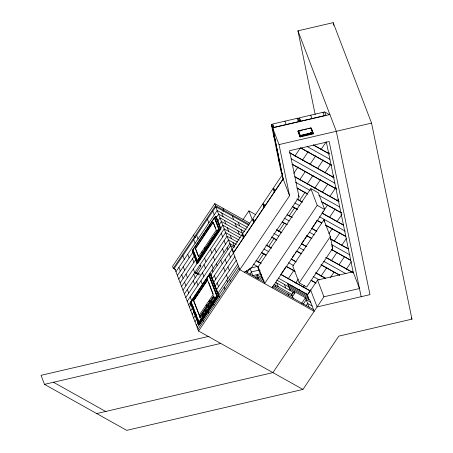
<?xml version="1.0" encoding="UTF-8"?>
<svg xmlns="http://www.w3.org/2000/svg" width="453" height="453" viewBox="0 0 453 453"><rect width="100%" height="100%" fill="white"/><g stroke="black" fill="none" stroke-linecap="round" stroke-linejoin="round"><path stroke-width="0.68" d="M196.121 272.882L196.024 273.289M249.569 223.097L214.75 203.618L172.531 266.381L173.301 268.386L175.662 269.711M173.301 268.386L215.515 205.622L214.75 203.618M248.816 225.26L215.775 206.772L174.541 268.08L198.578 331.03L302.961 389.421L338.799 336.132L411.953 319.144L371.551 123.108L333.187 22.65L297.938 30.838L315.203 114.592M271.387 124.315L272.666 127.661L277.298 150.345L276.024 146.993L271.313 124.428L273.119 125.283M175.945 271.76L217.18 210.458L247.383 227.355M192.768 249.92L214.365 217.808L214.892 218.103L219.11 229.15L197.514 261.262L196.987 260.968L192.768 249.92L193.142 250.13M192.214 250.905L215.526 216.24L216.279 216.659L220.945 228.878L197.627 263.544L196.879 263.125L192.214 250.905L193.323 253.04M202.961 235.532L204.53 233.199M206.104 230.86L207.281 229.11M208.85 226.772L210.028 225.022M214.739 218.182L215.905 216.449L220.571 228.669L197.253 263.335L193.816 254.331M216.109 230.435L198.442 256.709L195.243 248.34L212.916 222.066L216.489 230.645M177.355 275.447L193.063 252.089M216.234 217.644L218.589 214.139L246.121 229.541M198.816 256.919L195.617 248.55L213.289 222.276L215.503 228.069M222.995 211.409L223.776 210.243L223.006 208.238M178.759 279.127L194.682 255.464M217.785 221.109L219.994 217.825L244.694 231.642M180.169 282.814L196.087 259.144M219.195 224.79L221.404 221.506L242.819 233.488M201.562 252.831L202.349 251.664M204.314 248.748L205.101 247.576M196.987 260.968L218.589 228.856L214.365 217.808M209.009 243.34L210.175 241.608M211.732 239.292L212.899 237.559M202.667 252.944L203.844 251.194M205.413 248.867L206.585 247.117M208.154 244.79L209.722 242.457M210.894 240.713L212.463 238.38M217.553 230.809L218.34 229.643M199.043 258.465L200.209 256.726M200.99 255.571L202.933 252.678M203.714 251.523L205.656 248.629M206.432 247.474L208.38 244.58M209.156 243.425L211.104 240.532M211.879 239.377L213.827 236.483M214.994 234.75L216.551 232.434M196.879 263.125L220.198 228.459L215.526 216.24M181.574 286.494L197.491 262.831M220.232 229.025L222.808 225.192L241.777 235.803M182.978 290.18L224.212 228.873L240.135 237.78M277.145 150.6L277.395 150.237M277.78 151.24L277.53 151.608L276.188 148.091L280.82 170.77L282.094 174.116L282.666 174.439M200.939 265.996L200.033 265.447L200.939 265.996L196.036 273.34L195.124 272.746L195.503 272.842M184.388 293.861L225.622 232.559L239.139 240.118M185.792 297.547L227.027 236.239L237.542 242.123M187.202 301.228L228.437 239.926L236.387 244.377M243.046 219.597L248.907 210.883L255.617 214.637M188.607 304.914L229.841 243.606L234.728 246.341M190.923 302.009L208.839 275.373L209.365 275.667L217.163 296.092L199.246 322.734L198.72 322.44L190.923 302.009L191.443 302.304M209.999 273.805L190.362 302.995L198.612 324.597L199.36 325.016L218.997 295.82L218.244 295.401L209.999 273.805L210.747 274.224L219.541 297.247M192.078 301.064L193.244 299.325M194.801 297.009L195.968 295.271M206.098 280.214L207.264 278.476M208.805 276.347L209.586 275.181M193.397 300.43L207.383 279.631L207.763 279.841L193.771 300.639L199.484 315.611L193.397 300.43L193.771 300.639M195.079 298.3L207.446 279.909M189.377 306.919L191.336 304.003M210.764 275.124L230.611 245.617L234.275 247.666M282.547 173.709L282.055 174.439L282.44 175.447L282.683 175.079M190.781 310.605L192.621 307.87M212.134 278.861L232.015 249.303M242.14 234.507L232.327 249.105L233.601 252.451L243.42 237.859L242.14 234.507L243.295 235.152M252.451 219.184L242.632 233.776L243.912 237.129L253.731 222.531L252.451 219.184L254.184 220.152M262.757 203.856L252.944 218.454L254.218 221.8L264.037 207.202L262.757 203.856L264.49 204.824M274.224 189.178L273.068 188.533L263.25 203.125L264.529 206.477L274.348 191.879M282.593 174.371L273.561 187.802L274.835 191.149L283.476 178.306M294.852 156.143L300.35 147.967M233.04 251.981L233.284 251.613M243.102 237.021L243.589 236.29M253.408 221.693L253.901 220.962M263.72 206.37L264.207 205.639M274.025 191.041L274.518 190.311M192.185 314.286L194.026 311.551M213.539 282.542L283.176 179.014L289.569 195.758L198.578 331.03M193.595 317.972L195.436 315.237M214.949 286.228L234.83 256.67M302.361 160.339L308.25 151.585M293.714 173.386L298.029 166.959M199.11 315.401L213.103 294.597L207.383 279.631M195 321.653L196.84 318.918M216.353 289.909L236.234 260.35M206.092 305.786L206.868 304.631M208.816 301.743L209.592 300.588M213.612 295.939L214.161 297.378L200.175 318.176L199.62 316.738L213.612 295.939L213.986 296.149L200 316.947L200.362 317.91M202.491 315.498L203.657 313.765M205.209 311.454L206.375 309.722M207.933 307.411L209.099 305.679M210.651 303.368L211.817 301.636M196.409 325.339L198.25 322.604M217.797 293.538L237.644 264.037M198.72 322.44L216.636 295.798L208.839 275.373M214.818 298.748L215.605 297.576M200.09 320.826L201.642 318.516M203.969 315.05L204.745 313.901M206.687 311.013L207.463 309.858M208.629 308.131L210.181 305.82M211.341 304.088L212.899 301.783M214.059 300.05L215.611 297.74M200.005 321.081L201.579 318.736M203.154 316.398L204.728 314.054M205.911 312.298L207.485 309.954M208.669 308.199L210.639 305.271M211.426 304.099L216.545 296.489M198.612 324.597L218.244 295.401M197.174 327.349L199.75 323.516M218.001 296.381L238.408 266.047M198.986 324.807L218.623 295.611L210.373 274.014M197.944 329.359L239.178 268.051M310.26 163.958L315.758 155.787M299.648 179.92L305.146 171.744M320.956 149.654L326.058 142.061M247.253 272.372L249.614 268.861M317.377 168.743L323.266 159.988M307.157 184.122L313.051 175.362M361.16 296.704L329.172 141.506L289.518 150.719L299.059 197.01L251.251 268.091L244.32 272.247M328.425 153.907L329.195 152.763M249.835 274.303L251.409 271.97L258.856 270.113L260.079 270.792M258.097 262.134L263.986 253.38M268.403 246.811L274.291 238.052M278.714 231.483L284.207 223.312M289.41 215.571L294.518 207.984M299.331 200.832L305.22 192.072M310.826 188.607L258.204 266.845L264.597 283.589L317.219 205.351L310.826 188.607L318.334 192.808L324.727 209.552L272.106 287.791M324.886 172.944L330.775 164.184M314.671 188.318L320.56 179.564M255.322 277.695L257.168 274.954L263.006 278.221M256.828 278.606L257.933 276.964L264.076 280.401M332.394 177.146L333.572 175.39M322.179 192.519L327.678 184.348M329.688 196.721L335.967 187.378M281.013 274.156L286.12 266.562M292.502 257.077L294.467 254.156M295.248 252.989L296.426 251.239M301.63 243.499L303.986 239.999M304.773 238.833L306.738 235.911M311.941 228.176L317.043 220.588M322.247 212.848L323.425 211.098M324.212 209.932L327.355 205.26M323.912 219.858L292.802 266.115L299.195 282.853L306.704 287.055L332.729 248.363L330.305 236.602L323.912 219.858L324.342 221.936M337.196 200.922L338.374 199.173M288.131 278.935L293.629 270.764M329.365 217.633L335.254 208.878M295.639 283.136L298.391 279.054M328.923 233.657L332.457 228.403M336.873 221.834L341.981 214.246M299.195 282.853L330.305 236.602M291.466 295.011L293.306 292.276L291.709 294.28L293.244 298.3M293.012 293.165L294.167 291.443L294.807 293.119L292.491 296.556M303.148 287.338L304.325 285.588M334.076 241.358L339.965 232.604M301.573 303.476L305.43 297.746L309.014 307.117M308.312 293.493L310.633 290.039M281.279 274.603L310.214 290.922L307.763 294.569L278.272 278.074M310.707 290.192L317.53 280.05L353.085 271.789L359.478 288.533L323.923 296.789L272.921 372.615L96.682 413.549M320.967 276.211L326.856 267.457M331.273 260.888L336.772 252.712M341.585 245.56L346.296 238.555M303.114 304.342L306.2 299.75L310.701 302.27M306.064 305.73L307.604 303.436L312.111 305.956M330.441 277.496L333.974 272.242M339.178 264.507L344.676 256.33M346.296 269.292L351.398 261.698M196.336 272.536L200.288 274.456M195.622 272.916L196.155 273.318L196.596 272.389M298.034 118.125L272.655 124.02L273.935 127.367L299.308 121.472L298.034 118.125L300.356 119.428M324.676 111.936L299.303 117.831L300.582 121.178L325.956 115.288L324.676 111.936L329.28 114.513M272.349 126.823L273.618 126.529M298.991 120.64L300.26 120.345M282.598 179.92L283.227 179.252L272.632 127.854L329.909 114.552M298.499 131.194L298.414 130.787L310.752 127.922L312.627 133.018L300.288 135.883L298.465 131.036M298.165 131.948L297.995 131.132L302.621 130.056M303.94 129.751L306.692 129.122M308.063 128.805L311.211 128.063L313.3 133.901L300.079 136.97L298.08 131.54M310.26 133.035L311.585 132.723M298.414 130.787L300.203 135.475L312.542 132.61L312.627 133.018M308.974 133.505L311.619 132.888M300.254 135.719L312.593 132.854M297.995 131.132L299.914 136.155L313.131 133.086M299.999 136.563L313.216 133.493L311.296 128.471M271.313 124.428L279.025 144.598L371.551 123.108M209.02 336.302L41.047 375.316L44.496 384.354L126.721 430.35L302.961 389.421M44.496 384.354L220.736 343.425M196.053 273.329L199.133 275.05M313.357 144.898L329.297 153.816M313.419 145.068L329.359 153.98M307.157 146.585L329.892 159.303M300.735 147.882L331.573 165.135M300.803 148.052L331.636 165.3M289.988 152.921L333.578 177.304M289.439 152.746L334.257 177.814M276.024 146.993L276.59 147.31M291.273 158.793L334.824 183.154M292.083 164.133L336.488 188.975M292.145 164.303L336.551 189.144M294.897 176.761L338.493 201.143M294.965 176.925L339.172 201.659M295.566 182.287L310.288 190.52M318.878 195.328L339.733 206.993M297.315 188.154L307.123 193.641M322.451 202.219L341.46 212.848M296.766 187.978L307.802 194.15M321.29 201.698L341.522 213.018M317.219 205.351L324.727 209.552M297.321 199.207L302.236 201.959M322.513 213.295L343.402 224.982M296.772 199.031L302.298 202.123M321.958 213.12L343.465 225.152M294.914 203.012L299.824 205.764M319.473 216.749L345.254 231.177M292.661 206.642L296.981 209.06M317.332 220.441L321.647 222.859M325.967 225.271L345.701 236.313M292.111 206.466L297.661 209.569M316.777 220.266L321.709 223.029M325.413 225.096L345.764 236.483M287.117 214.592L292.06 217.355M311.823 228.408L316.76 231.177M330.35 238.776L348.261 248.793M287.185 214.762L292.123 217.525M311.885 228.578L316.828 231.341M330.413 238.941L348.323 248.963M284.093 218.052L289.031 220.815M309.393 232.208L314.331 234.965M331.607 244.631L350.118 254.988M282.174 221.874L287.111 224.631M306.84 235.668L311.154 238.08M331.505 249.461L350.616 260.158M282.242 222.038L287.174 224.796M306.902 235.837L311.834 238.595M331.568 249.631L350.679 260.322M276.811 229.92L281.755 232.683M301.517 243.737L306.455 246.5M326.222 257.559L352.162 272.066M276.256 229.739L281.817 232.848M301.579 243.907L306.522 246.67M325.667 257.378L353.459 272.927M273.765 233.369L278.703 236.126M299.048 247.508L303.98 250.271M323.708 261.307L345.899 273.72M215.515 205.622L249.099 224.411M271.828 237.174L276.749 239.926M297.055 251.285L301.364 253.697M321.052 264.711L339.512 275.039M271.273 236.998L276.811 240.096M296.505 251.109L301.426 253.867M321.12 264.88L339.58 275.203M266.438 245.209L271.364 247.961M291.064 258.986L295.99 261.738M315.69 272.757L325.537 278.267M265.883 245.028L271.426 248.131M291.126 259.15L296.052 261.908M315.752 272.927L325.605 278.436M264.003 248.997L268.918 251.749M288.572 262.746L293.487 265.492M313.148 276.489L319.291 279.926M220.198 228.459L220.945 228.878M261.585 252.536L265.911 254.954M286.902 266.698L294.931 271.188M310.985 280.169L315.922 282.932M261.653 252.706L265.973 255.124M286.347 266.523L294.994 271.358M311.047 280.339L315.984 283.102M218.589 228.856L219.11 229.15M256.087 260.509L261.002 263.261M256.149 260.679L261.064 263.425M280.724 274.427L310.214 290.922M253.17 264.031L258.725 267.14M287.746 283.901L307.27 294.818M288.385 285.571L307.904 296.494M276.607 280.039L288.895 286.913M289.02 287.247L308.544 298.17M289.66 288.923L309.937 300.265L314.156 311.313L239.813 269.728L215.775 206.772M195.588 237.666L194.405 237.004L193.641 234.999M261.489 274.478L260.265 273.793L252.814 275.651L249.999 268.284L257.451 266.426L261.67 277.479M275.396 282.259L294.807 293.119M273.906 284.32L291.709 294.28M273.284 285.554L292.474 296.29M245.079 271.353L264.365 282.145M272.219 286.534L313.516 309.637M195.243 248.34L195.617 248.55M216.636 295.798L217.163 296.092M214.161 297.378L214.541 297.587M191.115 303.414L190.741 303.204L191.489 305.169M199.62 316.738L200 316.947M53.318 382.179L106.087 411.698M411.449 317.819L411.953 319.144M297.938 30.838L336.302 131.296L369.971 294.654L317.1 306.936L310.537 289.75M322.978 112.333L324.257 115.679M310.73 115.175L312.009 118.527M313.3 133.901L311.211 128.063M299.626 120.492L300.011 121.495M297.151 118.329L298.431 121.676M284.903 121.172L286.183 124.524M331.743 245.786L332.729 248.363M272.983 126.676L273.363 127.684M298.323 195.079L299.059 197.01M273.601 132.706L272.632 127.854M273.725 136.206L275.005 139.552M278.516 156.545L277.468 151.438L282.094 174.116M278.567 159.92L279.846 163.267M317.53 280.05L323.923 296.789M274.275 190.679L274.654 191.681M273.068 188.533L274.41 192.044M306.84 293.703L309.184 299.841M299.331 289.501L299.756 290.622M263.963 206.002L264.348 207.01M291.823 285.305L292.247 286.421M287.485 283.227L290.299 290.594M284.388 284.393L285.798 288.074M287.966 293.77L288.737 295.775M253.657 221.33L254.037 222.332M276.783 283.034L278.193 286.721M248.907 210.883L252.412 220.062M275.186 285.039L275.956 287.049M238.21 222.219L239.614 225.905M241.019 229.586L242.429 233.272M243.346 236.653L243.731 237.661M257.168 274.954L258.697 278.974M232.298 216.013L233.703 219.699M235.107 223.38L236.517 227.066M237.921 230.747L239.331 234.433M246.67 270.668L247.434 272.672M221.687 212.978L223.097 216.664M224.501 220.345L225.905 224.031M227.315 227.712L228.72 231.398M230.13 235.079L231.534 238.765M232.938 242.446L234.348 246.132M227.14 247.621L227.91 249.631M212.831 211.155L214.235 214.835M221.268 233.255L222.678 236.936M224.082 240.622L225.492 244.303M229.071 253.68L230.475 257.366M214.745 218.018L218.963 229.065L197.361 261.177L195.628 256.63M222.542 248.686L223.952 252.366M225.141 259.518L226.551 263.204M227.955 266.885L229.365 270.571M207.429 219.178L208.839 222.865M229.575 279.178L230.339 281.188M220.792 260.215L222.196 263.895M223.606 267.581L225.011 271.262M226.415 274.948L227.825 278.629M214.824 248.612L216.228 252.298M226.84 280.09L227.61 282.1M216.341 263.68L217.112 265.69M210.469 249.309L211.879 252.995M213.284 256.675L214.688 260.362M224.173 287.208L224.943 289.218M211.744 264.739L213.153 268.419M212.168 269.88L212.938 271.891M214.343 275.577L215.753 279.258M217.157 282.944L218.561 286.624M196.63 235.237L198.04 238.918M204.58 258.068L205.985 261.749M209.212 275.583L217.015 296.007L199.094 322.649L194.314 310.129M204.026 264.671L205.43 268.352M193.686 239.614L195.09 243.301M208.754 282.446L213.227 294.161M202.485 272.734L203.89 276.415M194.286 252.814L196.024 257.361M197.015 259.96L197.514 261.262M193.391 250.775L195.13 255.328M213.567 303.765L214.139 305.271M192.508 258.691L193.912 262.378M200.945 280.792L202.349 284.478M187.729 254.246L189.133 257.927M193.357 268.98L194.762 272.661M193.782 274.122L195.186 277.808M196.591 281.489L198.001 285.175M208.165 311.794L208.742 313.3M193.221 280.724L194.631 284.41M182.887 255.673L184.292 259.354M183.244 266.687L184.654 270.373M186.058 274.054L187.463 277.74M202.768 319.824L203.34 321.33M178.895 267.383L180.3 271.064M181.704 274.75L183.114 278.431M184.518 282.117L185.928 285.798M187.332 289.484L188.737 293.165M190.147 296.851L191.551 300.532M192.955 306.256L194.212 309.552M195.22 312.191L196.477 315.481M197.485 318.119L199.246 322.734M191.545 302.881L193.561 308.153M191.987 306.477L193.737 311.058M194.739 313.68L196.489 318.261M196.987 319.569L198.737 324.15M333.187 22.65L333.759 25.419M326.336 142.021L353.085 271.789M310.752 127.922L310.837 128.329M300.203 135.475L300.288 135.883M299.914 136.155L300.079 136.97M279.025 144.598L289.569 195.758M282.378 175.277L283.159 179.088M299.682 130.985L300.192 130.951L299.682 130.985M310.781 132.418C311.358 133.103 311.256 132.27 310.781 132.418"/></g></svg>
